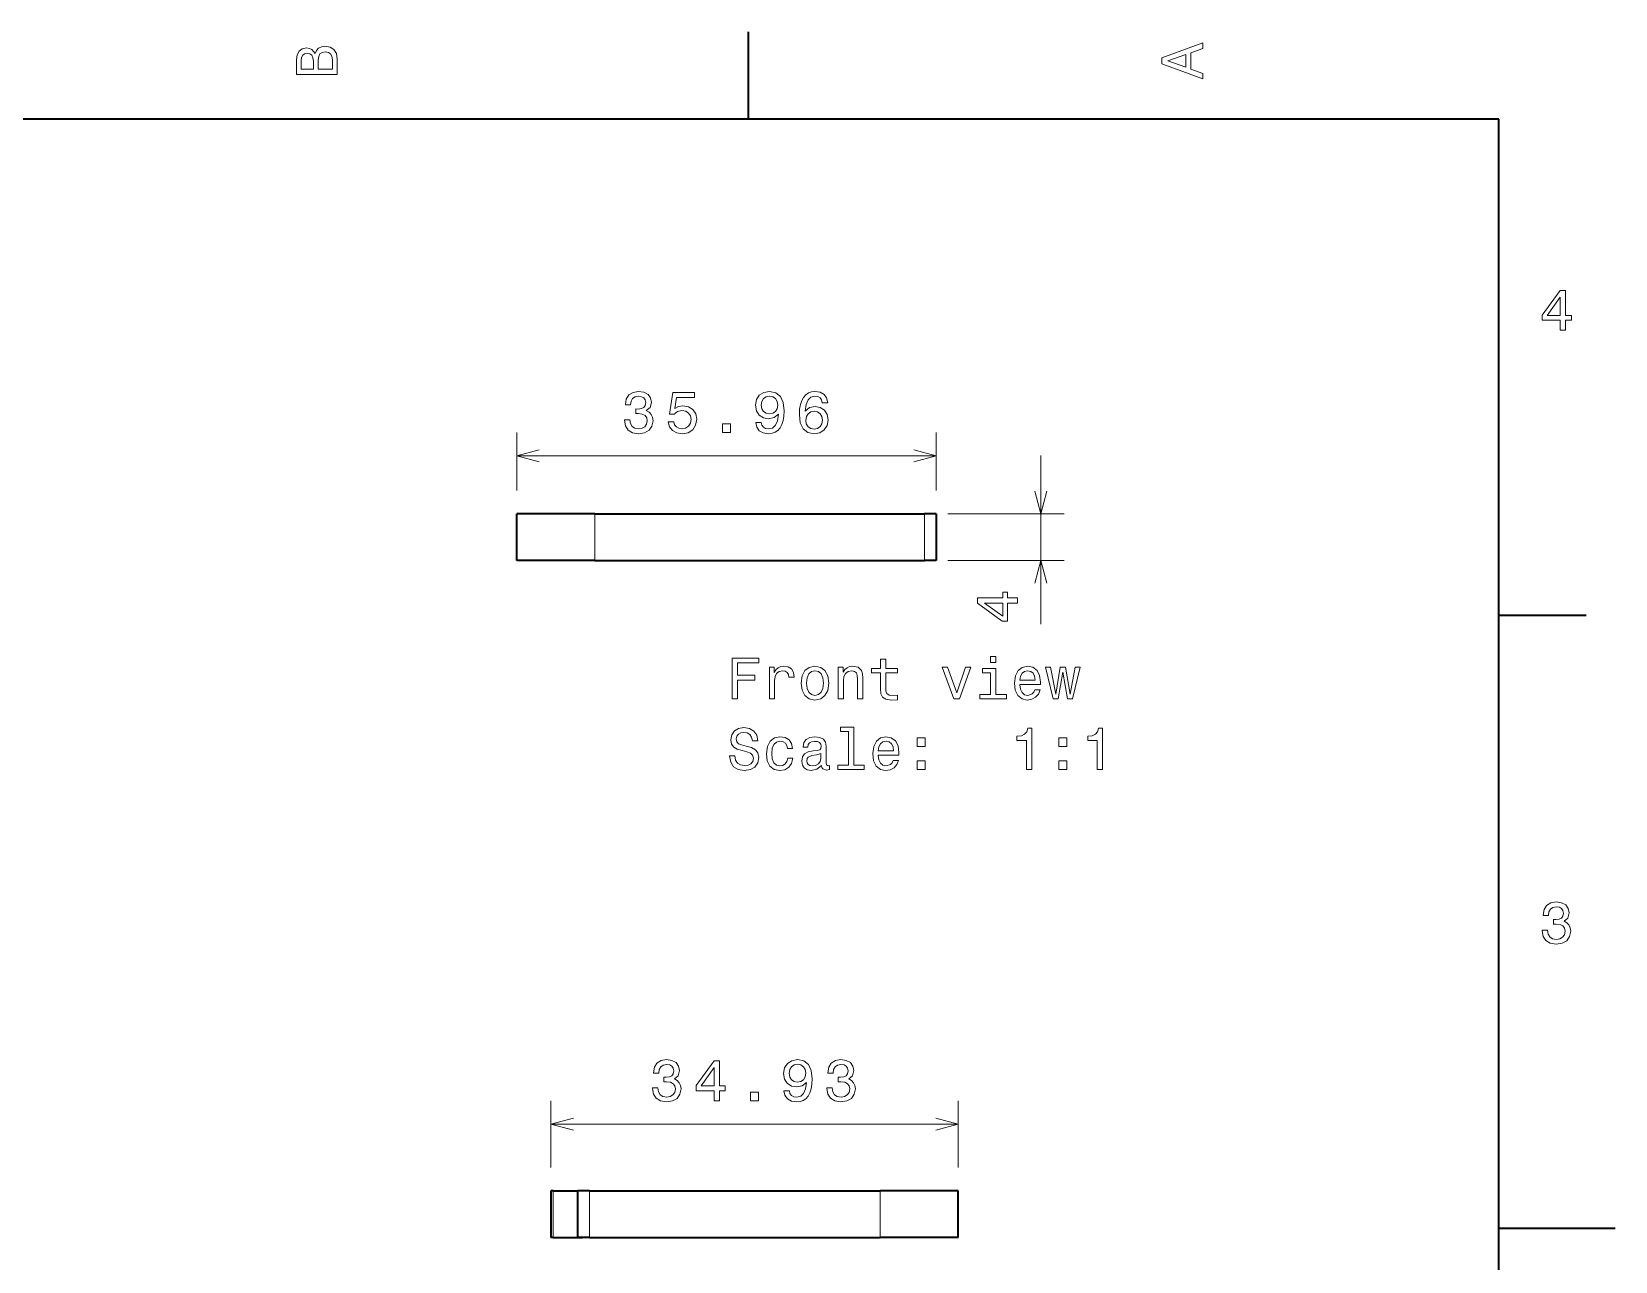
# Model space of a CAD drawing. Extents: x 0 to 297, y 0 to 210.
# Drawn here: x 161.2 to 297, y 102.2 to 207.5 of the extents above; entities that cross this region are included whole.
import ezdxf

# ---------------------------------------------------------------- set-up
doc = ezdxf.new("R2010")
doc.units = 0

msp = doc.modelspace()

# ---------------------------------------------------------------- linework, layer by layer
at = {"color": 7, "lineweight": 35, "ltscale": 0.1875}
for p, q in [((222.699997, 200), (222.699997, 207.5)), ((287, 157.5), (294.5, 157.5))]:
    msp.add_line(p, q, dxfattribs=at)
at = {"color": 7, "lineweight": 35}
for p, q in [((287, 200), (10, 200)), ((287, 10), (287, 200)), ((209.519531, 166.196899), (237.78157, 166.196899)), ((209.519531, 162.196899), (237.78157, 162.196899)), ((209.06398, 108.207253), (233.967926, 108.207253)), ((209.06398, 104.207253), (233.967926, 104.207253))]:
    msp.add_line(p, q, dxfattribs=at)
at = {"color": 7, "lineweight": 13, "ltscale": 0.123997}
for p, q in [((202.819534, 168.196899), (202.819534, 173.156799)), ((238.78157, 168.196899), (238.78157, 173.156799))]:
    msp.add_line(p, q, dxfattribs=at)
at = {"color": 7, "lineweight": 13}
for p, q in [((202.819534, 171.156799), (238.78157, 171.156799)), ((205.742416, 113.907593), (240.667923, 113.907593))]:
    msp.add_line(p, q, dxfattribs=at)
at = {"color": 7, "lineweight": 13, "ltscale": 0.361302}
msp.add_line((247.751297, 156.744827), (247.751297, 171.196899), dxfattribs=at)
at = {"color": 7, "lineweight": 35, "ltscale": 0.1675}
for p, q in [((209.519531, 166.196899), (202.819534, 166.196899)), ((209.519531, 162.196899), (202.819534, 162.196899)), ((240.667923, 108.207253), (233.967926, 108.207253)), ((240.667923, 104.207253), (233.967926, 104.207253))]:
    msp.add_line(p, q, dxfattribs=at)
at = {"color": 7, "lineweight": 35, "ltscale": 0.1}
for p, q in [((202.819534, 162.196899), (202.819534, 166.196899)), ((238.78157, 166.196899), (238.78157, 162.196899)), ((205.742416, 108.207253), (205.742416, 104.207253)), ((208.06398, 104.207253), (208.06398, 108.207253)), ((240.667923, 104.207253), (240.667923, 108.207253))]:
    msp.add_line(p, q, dxfattribs=at)
at = {"color": 7, "lineweight": 13, "ltscale": 0.1}
for p, q in [((209.519531, 162.196899), (209.519531, 166.196899)), ((237.78157, 166.196899), (237.78157, 162.196899)), ((205.944763, 108.207253), (205.944763, 104.207253)), ((209.06398, 104.207253), (209.06398, 108.207253)), ((233.967926, 108.207253), (233.967926, 104.207253))]:
    msp.add_line(p, q, dxfattribs=at)
at = {"color": 7, "lineweight": 35, "ltscale": 0.025}
for p, q in [((238.78157, 166.196899), (237.78157, 166.196899)), ((238.78157, 162.196899), (237.78157, 162.196899)), ((209.06398, 108.207253), (208.06398, 108.207253)), ((209.06398, 104.207253), (208.06398, 104.207253))]:
    msp.add_line(p, q, dxfattribs=at)
at = {"color": 7, "lineweight": 13, "ltscale": 0.249243}
for p, q in [((239.78157, 166.196899), (249.751297, 166.196899)), ((239.78157, 162.196899), (249.751297, 162.196899))]:
    msp.add_line(p, q, dxfattribs=at)
at = {"color": 7, "lineweight": 13, "ltscale": 0.142509}
for p, q in [((205.742416, 110.207253), (205.742416, 115.907593)), ((240.667923, 110.207253), (240.667923, 115.907593))]:
    msp.add_line(p, q, dxfattribs=at)
at = {"color": 7, "lineweight": 35, "ltscale": 0.005059}
for p, q in [((205.944763, 108.207253), (205.742416, 108.207253)), ((205.944763, 104.207253), (205.742416, 104.207253))]:
    msp.add_line(p, q, dxfattribs=at)
at = {"color": 7, "lineweight": 35, "ltscale": 0.05298}
msp.add_line((205.944748, 108.207253), (208.06395, 108.207253), dxfattribs=at)
at = {"color": 7, "lineweight": 35, "ltscale": 0.25}
msp.add_line((287, 105), (297, 105), dxfattribs=at)
at = {"color": 7, "lineweight": 35, "ltscale": 0.062926}
msp.add_line((205.944748, 104.207253), (208.461777, 104.207253), dxfattribs=at)
at = {"color": 7, "lineweight": 13}
for points in [[(261.633209, 203.466858), (261.633209, 203.930847), (260.604401, 204.298996), (260.604401, 205.695969), (261.633209, 206.064133), (261.633209, 206.538193), (258.128174, 205.257217), (258.128174, 204.742798)], [(185.542007, 205.630417), (185.249496, 205.983429), (185.052811, 206.074219), (184.81073, 206.104477), (184.432495, 206.03891), (184.160156, 205.842224), (183.993729, 205.524506), (183.933212, 205.080704), (183.933212, 203.835022), (187.433212, 203.835022), (187.433212, 205.151306), (187.36261, 205.620331), (187.155838, 205.968307), (186.828018, 206.185165), (186.384216, 206.260818), (186.08667, 206.215424), (185.839554, 206.094391), (185.65799, 205.897705)], [(185.385666, 204.984879), (185.385666, 204.298996), (184.351807, 204.298996), (184.351807, 205.025223), (184.382065, 205.297562), (184.472839, 205.489197), (184.629181, 205.605194), (184.86116, 205.645538), (185.093155, 205.600143), (185.254532, 205.479111), (185.355408, 205.272339)], [(187.014618, 205.095825), (187.014618, 204.298996), (185.809296, 204.298996), (185.809296, 205.050446), (185.844589, 205.368164), (185.9505, 205.595108), (186.132065, 205.731277), (186.394302, 205.776657), (186.671692, 205.731277), (186.863327, 205.605194), (186.979324, 205.393372)], [(260.17572, 204.460388), (258.632477, 205), (260.17572, 205.539627)], [(292.277374, 181.916794), (292.731262, 181.916794), (292.731262, 182.784225), (293.23056, 182.784225), (293.23056, 183.187683), (292.731262, 183.187683), (292.731262, 185.341141), (292.272339, 185.341141), (290.739197, 183.228027), (290.739197, 182.784225), (292.277374, 182.784225)], [(291.162842, 183.187683), (292.277374, 184.756134), (292.277374, 183.187683)], [(212.057617, 174.256226), (212.057617, 174.220917), (212.138306, 173.736771), (212.375336, 173.373657), (212.748535, 173.141678), (213.242767, 173.055939), (213.767273, 173.141678), (214.160645, 173.363571), (214.412796, 173.716599), (214.503571, 174.170486), (214.463226, 174.468048), (214.35228, 174.710114), (214.170731, 174.896713), (213.92865, 175.032883), (214.256454, 175.305222), (214.372452, 175.738937), (214.296799, 176.132309), (214.079941, 176.429855), (213.726929, 176.616455), (213.242767, 176.682022), (212.788879, 176.601334), (212.440903, 176.379425), (212.213959, 176.026398), (212.138306, 175.557373), (212.138306, 175.522079), (212.587158, 175.522079), (212.627502, 175.844849), (212.758621, 176.076828), (212.970444, 176.218048), (213.26799, 176.268478), (213.530243, 176.228134), (213.721878, 176.122223), (213.837875, 175.950745), (213.883255, 175.718765), (213.837875, 175.471649), (213.716827, 175.305222), (213.50502, 175.204346), (213.21756, 175.174103), (213.020874, 175.179138), (213.020874, 174.780716), (213.26799, 174.790802), (213.585709, 174.745422), (213.822739, 174.62439), (213.963959, 174.427704), (214.014389, 174.170486), (213.958908, 173.877991), (213.812653, 173.661133), (213.580673, 173.524963), (213.273026, 173.479568), (212.955307, 173.529999), (212.723312, 173.681305), (212.577072, 173.92337), (212.521591, 174.256226)], [(215.813812, 174.069626), (215.924759, 173.656082), (216.171875, 173.333313), (216.534988, 173.131592), (216.998962, 173.055939), (217.508331, 173.146713), (217.906754, 173.393829), (218.158905, 173.787201), (218.25473, 174.291534), (218.168991, 174.760544), (217.926926, 175.128708), (217.548676, 175.365738), (217.059479, 175.451477), (216.681244, 175.390961), (216.388733, 175.224533), (216.529953, 176.167603), (218.063095, 176.167603), (218.063095, 176.581146), (216.192047, 176.581146), (215.914673, 174.72525), (216.31813, 174.72525), (216.610641, 174.96228), (216.983841, 175.048019), (217.30661, 174.992538), (217.553726, 174.831146), (217.710068, 174.58403), (217.765533, 174.266312), (217.710068, 173.948593), (217.548676, 173.701477), (217.301559, 173.545135), (216.983841, 173.489655), (216.716553, 173.524963), (216.509781, 173.640961), (216.358475, 173.82251), (216.282822, 174.069626)], [(223.326202, 174.024231), (223.401855, 173.625824), (223.618713, 173.318192), (223.961639, 173.126541), (224.415543, 173.055939), (224.713089, 173.091248), (224.980377, 173.182022), (225.207321, 173.338364), (225.398972, 173.560257), (225.550262, 173.837646), (225.661209, 174.180573), (225.726776, 174.573944), (225.751999, 175.027832), (225.66626, 175.738937), (225.419144, 176.258392), (225.025772, 176.571075), (224.486145, 176.682022), (223.991913, 176.591248), (223.618713, 176.349167), (223.376633, 175.975967), (223.295944, 175.506943), (223.376633, 175.022797), (223.613663, 174.654648), (223.96669, 174.422653), (224.415543, 174.347), (224.889603, 174.442825), (225.247665, 174.735336), (225.166977, 174.175537), (225.0056, 173.777115), (224.758484, 173.540085), (224.420578, 173.464447), (224.158325, 173.499741), (223.96669, 173.610687), (223.840607, 173.787201), (223.790176, 174.024231)], [(229.482971, 175.713715), (229.387146, 176.122223), (229.165253, 176.42482), (228.822311, 176.616455), (228.37851, 176.682022), (228.080963, 176.646713), (227.823746, 176.550903), (227.596802, 176.394562), (227.405167, 176.172653), (227.25386, 175.895279), (227.142914, 175.557373), (227.072311, 175.158966), (227.052139, 174.710114), (227.132828, 173.993973), (227.379944, 173.474533), (227.778366, 173.16185), (228.323029, 173.055939), (228.812225, 173.146713), (229.185425, 173.383743), (229.42749, 173.756943), (229.513229, 174.231018), (229.42749, 174.710114), (229.195511, 175.078278), (228.837433, 175.310257), (228.393631, 175.390961), (227.914536, 175.290085), (227.556458, 175.002625), (227.632111, 175.557373), (227.793488, 175.955795), (228.040604, 176.192825), (228.383545, 176.273514), (228.635712, 176.23317), (228.827362, 176.127258), (228.95343, 175.950745), (229.018997, 175.713715)], [(223.785141, 175.511993), (223.835571, 175.824677), (223.976776, 176.071793), (224.198685, 176.228134), (224.486145, 176.2836), (224.783691, 176.228134), (225.010635, 176.071793), (225.151855, 175.829712), (225.207321, 175.517029), (225.151855, 175.19931), (225.010635, 174.96228), (224.778656, 174.816025), (224.471008, 174.765594), (224.193634, 174.816025), (223.976776, 174.96228), (223.835571, 175.194275)], [(220.452576, 173.156799), (221.148529, 173.156799), (221.148529, 173.908249), (220.452576, 173.908249)], [(229.024048, 174.225967), (228.968567, 173.908249), (228.827362, 173.666168), (228.600403, 173.504791), (228.317993, 173.454346), (228.020432, 173.504791), (227.793488, 173.661133), (227.647232, 173.903198), (227.601852, 174.220917), (227.652283, 174.5336), (227.793488, 174.77063), (228.025482, 174.921936), (228.338165, 174.977402), (228.610489, 174.921936), (228.827362, 174.775681), (228.968567, 174.538651)], [(245.751297, 158.540222), (245.751297, 158.99411), (244.883865, 158.99411), (244.883865, 159.493393), (244.480408, 159.493393), (244.480408, 158.99411), (242.32695, 158.99411), (242.32695, 158.535172), (244.440063, 157.002029), (244.883865, 157.002029), (244.883865, 158.540222)], [(244.480408, 157.425659), (242.911957, 158.540222), (244.480408, 158.540222)], [(221.284698, 150.340271), (221.753723, 150.340271), (221.753723, 151.949066), (223.226349, 151.949066), (223.226349, 152.367645), (221.753723, 152.367645), (221.753723, 153.416641), (223.56424, 153.416641), (223.56424, 153.840271), (221.284698, 153.840271)], [(234.013809, 152.579468), (234.013809, 151.222839), (234.044067, 150.784073), (234.185272, 150.481476), (234.467697, 150.304962), (234.946808, 150.244446), (235.471298, 150.269669), (235.471298, 150.652954), (235.088013, 150.622696), (234.740036, 150.66304), (234.553436, 150.789124), (234.472748, 151.000931), (234.457611, 151.298477), (234.457611, 152.579468), (235.471298, 152.579468), (235.471298, 152.957703), (234.457611, 152.957703), (234.457611, 153.749496), (234.013809, 153.749496), (234.013809, 152.957703), (233.247238, 152.957703), (233.247238, 152.579468)], [(243.898529, 153.961304), (243.42952, 153.961304), (243.42952, 153.456985), (243.898529, 153.456985)], [(224.477066, 150.340271), (224.920868, 150.340271), (224.920868, 151.888535), (224.966263, 152.261734), (225.102432, 152.529037), (225.324326, 152.690414), (225.621872, 152.745895), (225.843781, 152.710587), (226.010208, 152.609726), (226.111069, 152.438248), (226.146378, 152.206268), (226.595215, 152.206268), (226.534698, 152.614761), (226.368271, 152.907272), (226.090897, 153.083786), (225.712662, 153.144302), (225.455444, 153.103958), (225.233551, 153.003098), (225.036865, 152.831619), (224.880524, 152.59964), (224.880524, 153.048477), (224.477066, 153.048477)], [(227.215546, 151.691849), (227.296234, 151.076584), (227.528214, 150.622696), (227.896378, 150.340271), (228.39061, 150.244446), (228.879807, 150.340271), (229.247955, 150.617645), (229.47995, 151.071533), (229.565689, 151.691849), (229.47995, 152.307129), (229.247955, 152.766068), (228.879807, 153.043442), (228.39061, 153.144302), (227.896378, 153.043442), (227.528214, 152.761017), (227.296234, 152.307129)], [(227.669434, 151.696899), (227.714813, 152.150787), (227.856033, 152.478607), (228.082977, 152.680328), (228.39061, 152.750931), (228.693207, 152.680328), (228.920151, 152.483643), (229.061356, 152.150787), (229.111786, 151.696899), (229.061356, 151.237961), (228.920151, 150.905106), (228.693207, 150.703384), (228.39061, 150.637817), (228.082977, 150.703384), (227.856033, 150.905106), (227.714813, 151.237961)], [(230.38269, 150.340271), (230.826492, 150.340271), (230.826492, 151.903671), (230.871872, 152.261734), (231.018127, 152.523987), (231.245071, 152.685379), (231.547668, 152.745895), (231.789749, 152.695465), (231.94104, 152.559296), (232.016693, 152.332352), (232.041901, 152.029755), (232.041901, 150.340271), (232.485718, 150.340271), (232.485718, 152.120529), (232.465546, 152.478607), (232.374756, 152.776154), (232.077209, 153.048477), (231.613235, 153.144302), (231.356033, 153.109009), (231.139175, 153.013184), (230.952576, 152.851791), (230.80632, 152.634933), (230.80632, 153.048477), (230.38269, 153.048477)], [(240.302719, 150.340271), (240.771729, 150.340271), (241.760208, 153.048477), (241.30127, 153.048477), (240.539749, 150.864761), (239.763092, 153.048477), (239.299118, 153.048477)], [(243.883408, 150.71347), (243.883408, 152.957703), (242.743637, 152.957703), (242.743637, 152.579468), (243.439606, 152.579468), (243.439606, 150.71347), (242.53183, 150.71347), (242.53183, 150.340271), (244.80127, 150.340271), (244.80127, 150.71347)], [(245.951126, 151.565781), (247.726349, 151.565781), (247.731384, 151.772552), (247.650696, 152.352524), (247.428802, 152.78624), (247.075775, 153.048477), (246.60675, 153.144302), (246.147812, 153.043442), (245.794785, 152.761017), (245.567841, 152.302094), (245.487152, 151.696899), (245.562805, 151.076584), (245.789749, 150.622696), (246.137726, 150.340271), (246.591614, 150.244446), (246.984985, 150.310013), (247.307755, 150.481476), (247.544785, 150.753815), (247.680954, 151.116928), (247.242188, 151.116928), (247.151413, 150.915192), (247.020294, 150.763901), (246.647095, 150.642868), (246.359634, 150.698334), (246.142776, 150.874847), (246.001556, 151.162323), (245.951126, 151.550644)], [(245.951126, 151.93898), (246.006607, 152.286957), (246.142776, 152.544159), (246.349548, 152.7005), (246.621887, 152.755981), (246.889175, 152.7005), (247.095947, 152.544159), (247.222015, 152.286957), (247.26741, 151.93898)], [(249.239319, 150.340271), (249.642776, 152.639984), (250.046234, 150.340271), (250.469864, 150.340271), (251.135559, 153.048477), (250.706894, 153.048477), (250.258041, 150.748779), (249.859634, 153.048477), (249.420868, 153.048477), (249.022461, 150.748779), (248.573608, 153.048477), (248.149979, 153.048477), (248.815674, 150.340271)], [(221.521729, 145.448334), (221.062805, 145.448334), (221.163666, 144.913757), (221.415833, 144.520386), (221.804153, 144.283356), (222.328644, 144.197617), (222.848099, 144.278305), (223.236435, 144.500214), (223.483551, 144.84819), (223.574326, 145.307129), (223.498672, 145.720673), (223.286865, 145.987961), (222.943924, 146.164474), (222.484985, 146.295609), (222.091614, 146.391418), (221.834412, 146.50238), (221.688156, 146.663757), (221.642776, 146.915924), (221.688156, 147.142868), (221.81929, 147.314331), (222.021011, 147.430328), (222.298386, 147.470673), (222.580811, 147.420242), (222.802719, 147.284073), (222.948975, 147.057129), (223.019577, 146.749496), (223.4785, 146.749496), (223.4785, 146.759583), (223.397812, 147.233643), (223.160782, 147.58667), (222.787582, 147.808578), (222.283264, 147.884216), (221.829376, 147.808578), (221.476349, 147.596756), (221.249405, 147.268951), (221.168701, 146.845322), (221.234268, 146.467072), (221.425919, 146.209869), (221.7285, 146.038391), (222.142044, 145.907272), (222.550552, 145.791275), (222.858185, 145.680328), (223.044785, 145.518951), (223.110352, 145.256699), (223.049835, 144.98941), (222.893494, 144.787674), (222.656464, 144.661591), (222.348816, 144.621246), (222.00589, 144.676727), (221.743637, 144.838104), (221.577209, 145.100357)], [(226.035416, 146.103958), (226.474182, 146.103958), (226.383408, 146.507416), (226.16655, 146.82515), (225.828644, 147.021835), (225.389893, 147.097473), (224.905746, 146.996613), (224.537582, 146.714188), (224.305603, 146.255264), (224.224899, 145.639984), (224.300552, 145.029755), (224.527496, 144.575867), (224.885559, 144.293442), (225.374756, 144.197617), (225.808472, 144.27327), (226.146378, 144.485077), (226.378357, 144.817932), (226.479233, 145.261734), (226.055603, 145.261734), (225.97995, 144.979324), (225.83873, 144.767502), (225.637009, 144.636383), (225.389893, 144.596039), (225.08226, 144.661591), (224.860352, 144.863327), (224.724182, 145.191132), (224.678787, 145.655121), (224.724182, 146.109009), (224.865387, 146.436813), (225.092346, 146.63855), (225.389893, 146.709152), (225.65213, 146.663757), (225.848816, 146.54776), (225.97995, 146.356125)], [(228.955444, 144.646469), (228.955444, 144.631332), (228.980667, 144.459869), (229.05632, 144.338837), (229.374039, 144.243011), (229.621155, 144.283356), (229.621155, 144.626297), (229.515244, 144.61116), (229.374039, 144.676727), (229.348816, 144.878464), (229.348816, 146.280472), (229.2883, 146.63855), (229.111786, 146.890701), (228.804153, 147.042007), (228.370438, 147.097473), (227.946808, 147.036957), (227.634125, 146.865494), (227.437439, 146.59819), (227.371872, 146.245178), (227.371872, 146.214905), (227.770294, 146.214905), (227.805603, 146.426727), (227.91655, 146.578018), (228.098099, 146.668808), (228.355301, 146.704102), (228.602432, 146.678894), (228.778946, 146.603241), (228.884842, 146.472122), (228.920151, 146.290558), (228.899979, 146.078751), (228.81929, 145.972839), (228.617554, 145.922409), (228.239319, 145.882065), (227.805603, 145.791275), (227.497955, 145.629898), (227.316406, 145.377731), (227.260925, 145.004532), (227.311356, 144.671677), (227.467697, 144.424561), (227.719864, 144.268219), (228.067841, 144.212753), (228.536865, 144.318665)], [(231.265244, 147.541275), (231.265244, 144.666641), (230.352432, 144.666641), (230.352432, 144.293442), (232.616837, 144.293442), (232.616837, 144.666641), (231.709061, 144.666641), (231.709061, 147.914474), (230.56929, 147.914474), (230.56929, 147.541275)], [(233.807037, 145.518951), (235.58226, 145.518951), (235.587296, 145.725723), (235.506607, 146.305695), (235.284698, 146.73941), (234.931671, 147.001648), (234.462662, 147.097473), (234.003723, 146.996613), (233.650696, 146.714188), (233.423752, 146.255264), (233.343063, 145.65007), (233.418701, 145.029755), (233.64566, 144.575867), (233.993637, 144.293442), (234.447525, 144.197617), (234.840897, 144.263184), (235.163666, 144.434647), (235.400696, 144.706985), (235.536865, 145.070099), (235.098099, 145.070099), (235.007324, 144.868362), (234.876205, 144.717072), (234.503006, 144.596039), (234.215546, 144.651505), (233.998672, 144.828018), (233.857468, 145.115494), (233.807037, 145.503815)], [(233.807037, 145.892151), (233.862518, 146.240128), (233.998672, 146.49733), (234.205444, 146.653671), (234.477783, 146.709152), (234.745071, 146.653671), (234.951843, 146.49733), (235.077927, 146.240128), (235.123322, 145.892151)], [(237.150696, 146.250214), (237.846664, 146.250214), (237.846664, 147.001648), (237.150696, 147.001648)], [(246.515976, 144.293442), (246.974899, 144.293442), (246.974899, 147.818665), (246.631958, 147.818665), (246.541183, 147.511017), (246.359634, 147.304245), (246.082245, 147.183212), (245.698975, 147.142868), (245.698975, 146.78479), (246.515976, 146.78479)], [(249.294785, 146.250214), (249.990753, 146.250214), (249.990753, 147.001648), (249.294785, 147.001648)], [(252.588013, 144.293442), (253.046951, 144.293442), (253.046951, 147.818665), (252.70401, 147.818665), (252.613235, 147.511017), (252.431671, 147.304245), (252.154297, 147.183212), (251.771011, 147.142868), (251.771011, 146.78479), (252.588013, 146.78479)], [(228.905014, 145.241562), (228.844498, 144.979324), (228.683121, 144.777588), (228.44104, 144.646469), (228.143494, 144.601074), (227.951843, 144.626297), (227.815689, 144.706985), (227.72995, 144.84819), (227.704727, 145.044876), (227.724899, 145.22139), (227.805603, 145.347473), (228.128357, 145.488693), (228.536865, 145.54921), (228.905014, 145.670242)], [(237.150696, 144.293442), (237.846664, 144.293442), (237.846664, 145.044876), (237.150696, 145.044876)], [(249.294785, 144.293442), (249.990753, 144.293442), (249.990753, 145.044876), (249.294785, 145.044876)], [(290.729126, 130.51622), (290.729126, 130.480911), (290.809814, 129.996765), (291.046844, 129.633652), (291.420044, 129.401657), (291.914276, 129.315933), (292.438782, 129.401657), (292.832153, 129.623566), (293.08429, 129.976593), (293.175079, 130.430481), (293.134735, 130.728027), (293.023773, 130.970108), (292.842224, 131.156708), (292.600159, 131.292877), (292.927948, 131.565216), (293.043945, 131.998932), (292.968292, 132.392303), (292.751434, 132.68985), (292.398407, 132.87645), (291.914276, 132.942017), (291.460388, 132.861313), (291.112396, 132.63942), (290.885468, 132.286392), (290.809814, 131.817368), (290.809814, 131.782074), (291.258636, 131.782074), (291.299011, 132.104828), (291.430115, 132.336823), (291.641937, 132.478027), (291.939484, 132.528473), (292.201721, 132.488113), (292.393372, 132.382217), (292.509369, 132.210739), (292.554749, 131.97876), (292.509369, 131.731628), (292.388336, 131.565216), (292.176514, 131.46434), (291.889069, 131.434082), (291.692383, 131.439133), (291.692383, 131.04071), (291.939484, 131.050797), (292.257202, 131.005417), (292.494232, 130.884369), (292.635468, 130.687683), (292.685883, 130.430481), (292.630402, 130.13797), (292.484161, 129.921112), (292.252167, 129.784943), (291.944519, 129.739563), (291.626801, 129.789993), (291.394806, 129.941284), (291.248566, 130.183365), (291.193085, 130.51622)], [(214.462234, 117.007019), (214.462234, 116.971718), (214.542923, 116.487564), (214.779953, 116.124451), (215.153152, 115.892471), (215.647385, 115.806732), (216.17189, 115.892471), (216.565262, 116.114365), (216.817413, 116.467392), (216.908203, 116.921288), (216.867859, 117.218834), (216.756897, 117.460907), (216.575348, 117.647507), (216.333267, 117.783676), (216.661072, 118.056015), (216.777069, 118.489731), (216.701431, 118.883102), (216.484573, 119.180649), (216.131546, 119.367249), (215.647385, 119.432816), (215.193497, 119.352119), (214.84552, 119.130219), (214.618576, 118.777191), (214.542923, 118.308174), (214.542923, 118.272873), (214.991776, 118.272873), (215.03212, 118.595634), (215.163239, 118.827621), (215.375061, 118.968834), (215.672607, 119.019272), (215.93486, 118.97892), (216.126495, 118.873016), (216.242493, 118.701546), (216.287888, 118.469559), (216.242493, 118.222443), (216.12146, 118.056015), (215.909637, 117.955147), (215.622177, 117.924889), (215.425491, 117.929932), (215.425491, 117.531517), (215.672607, 117.541603), (215.990326, 117.496216), (216.227356, 117.375175), (216.368576, 117.17849), (216.419006, 116.921288), (216.363525, 116.628777), (216.21727, 116.411919), (215.985291, 116.275757), (215.677643, 116.230362), (215.359924, 116.280792), (215.127945, 116.432091), (214.981689, 116.674164), (214.926208, 117.007019)], [(219.746521, 115.907593), (220.200424, 115.907593), (220.200424, 116.775032), (220.699692, 116.775032), (220.699692, 117.17849), (220.200424, 117.17849), (220.200424, 119.331947), (219.741486, 119.331947), (218.208344, 117.218834), (218.208344, 116.775032), (219.746521, 116.775032)], [(218.631973, 117.17849), (219.746521, 118.746933), (219.746521, 117.17849)], [(225.73082, 116.775032), (225.806473, 116.376617), (226.023331, 116.068977), (226.366272, 115.877335), (226.82016, 115.806732), (227.117706, 115.842033), (227.384995, 115.932816), (227.611938, 116.089157), (227.803589, 116.31105), (227.95488, 116.588432), (228.065842, 116.931374), (228.131393, 117.324745), (228.156616, 117.778633), (228.070877, 118.489731), (227.823761, 119.009186), (227.430389, 119.321861), (226.890762, 119.432816), (226.39653, 119.342033), (226.023331, 119.09996), (225.78125, 118.726761), (225.700562, 118.257736), (225.78125, 117.77359), (226.01828, 117.405434), (226.371307, 117.173447), (226.82016, 117.097794), (227.29422, 117.193619), (227.652283, 117.48613), (227.571594, 116.926331), (227.410217, 116.527916), (227.163101, 116.290878), (226.825195, 116.215233), (226.562958, 116.250534), (226.371307, 116.361488), (226.245224, 116.538002), (226.194794, 116.775032)], [(226.189758, 118.262787), (226.240189, 118.575462), (226.381393, 118.822586), (226.603302, 118.97892), (226.890762, 119.034393), (227.188309, 118.97892), (227.415253, 118.822586), (227.556473, 118.580505), (227.611938, 118.26783), (227.556473, 117.950104), (227.415253, 117.713074), (227.183273, 117.566818), (226.875641, 117.516388), (226.598251, 117.566818), (226.381393, 117.713074), (226.240189, 117.945061)], [(229.406326, 117.007019), (229.406326, 116.971718), (229.487015, 116.487564), (229.724045, 116.124451), (230.097244, 115.892471), (230.591476, 115.806732), (231.115982, 115.892471), (231.509354, 116.114365), (231.761505, 116.467392), (231.852295, 116.921288), (231.811951, 117.218834), (231.700989, 117.460907), (231.51944, 117.647507), (231.277359, 117.783676), (231.605179, 118.056015), (231.721161, 118.489731), (231.645523, 118.883102), (231.428665, 119.180649), (231.075638, 119.367249), (230.591476, 119.432816), (230.137589, 119.352119), (229.789612, 119.130219), (229.562668, 118.777191), (229.487015, 118.308174), (229.487015, 118.272873), (229.935867, 118.272873), (229.976212, 118.595634), (230.10733, 118.827621), (230.319153, 118.968834), (230.616699, 119.019272), (230.878952, 118.97892), (231.070587, 118.873016), (231.186584, 118.701546), (231.231979, 118.469559), (231.186584, 118.222443), (231.065552, 118.056015), (230.853729, 117.955147), (230.566269, 117.924889), (230.369583, 117.929932), (230.369583, 117.531517), (230.616699, 117.541603), (230.934418, 117.496216), (231.171448, 117.375175), (231.312668, 117.17849), (231.363098, 116.921288), (231.307617, 116.628777), (231.161362, 116.411919), (230.929382, 116.275757), (230.62175, 116.230362), (230.304016, 116.280792), (230.072037, 116.432091), (229.925781, 116.674164), (229.8703, 117.007019)], [(222.857193, 115.907593), (223.553162, 115.907593), (223.553162, 116.659035), (222.857193, 116.659035)]]:
    msp.add_lwpolyline(points, close=True, dxfattribs=at)
for points in [[(204.751389, 171.674438), (202.819534, 171.156799), (204.751389, 170.63916)], [(236.849716, 170.63916), (238.78157, 171.156799), (236.849716, 171.674438)], [(247.233673, 168.128754), (247.751297, 166.196899), (248.268936, 168.128754)], [(248.268936, 160.265045), (247.751297, 162.196899), (247.233673, 160.265045)], [(207.674271, 114.425232), (205.742416, 113.907593), (207.674271, 113.389961)], [(238.736069, 113.389961), (240.667923, 113.907593), (238.736069, 114.425232)]]:
    msp.add_lwpolyline(points, dxfattribs=at)

doc.saveas('drawing.dxf')
